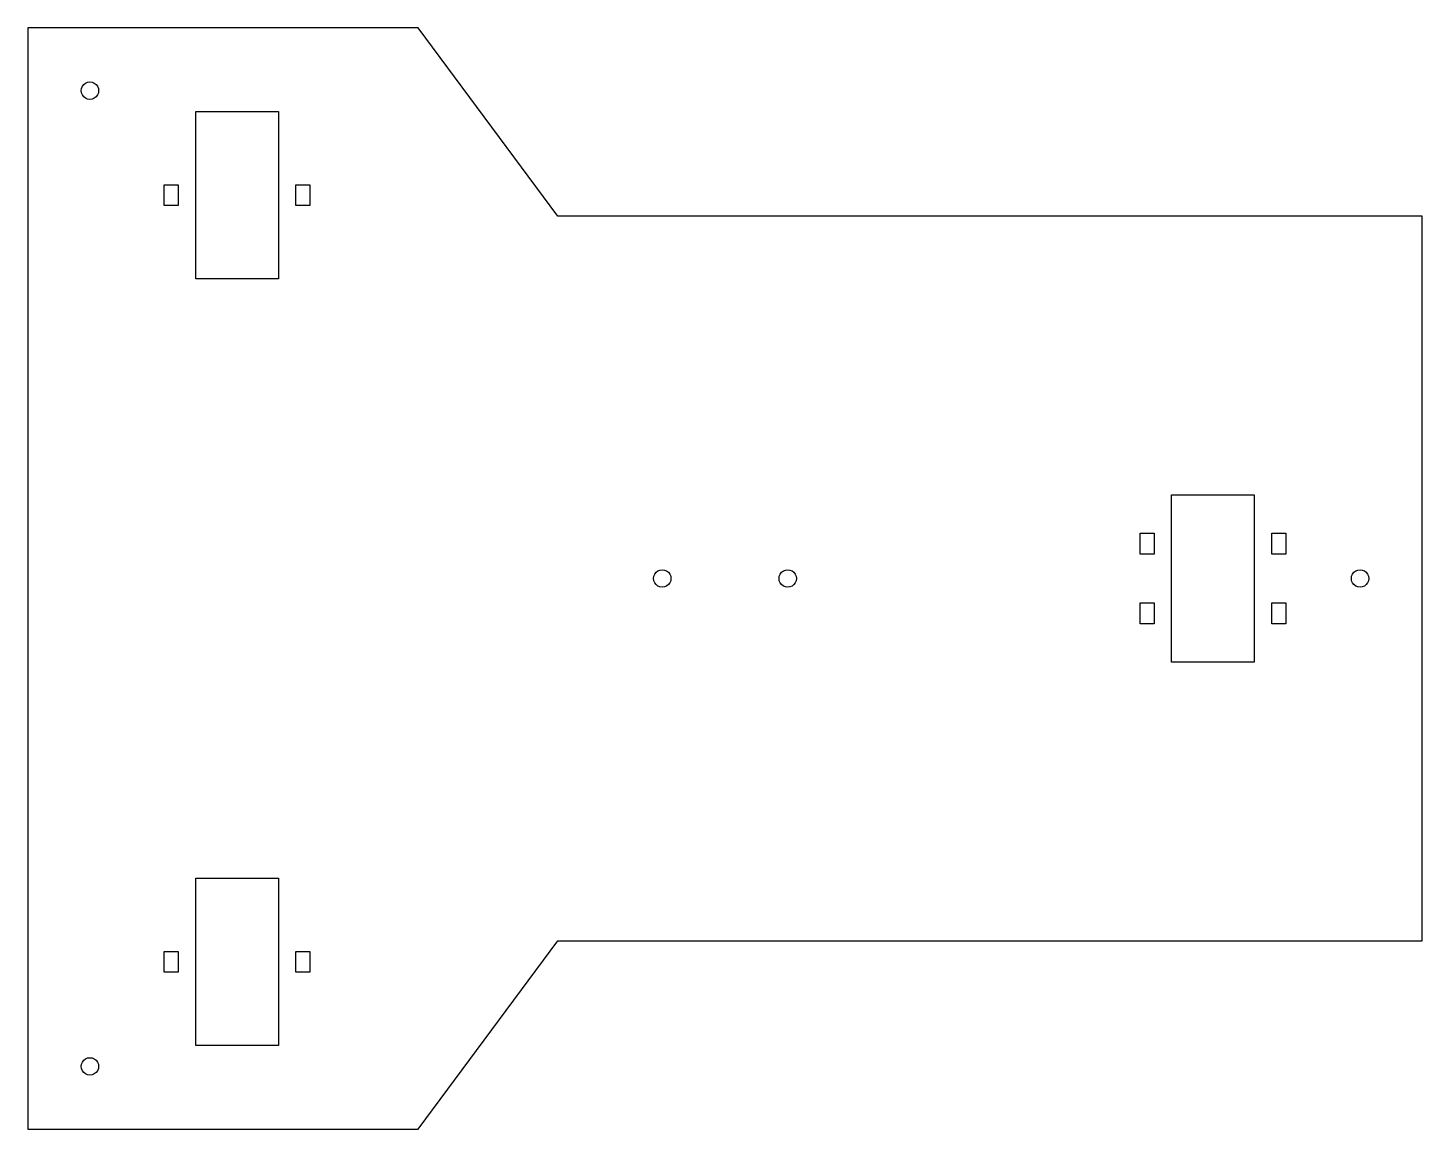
# Model space of a CAD drawing. Header units: metres. Extents: x 3741 to 3941, y 300 to 458.
import ezdxf

# ---------------------------------------------------------------- set-up
doc = ezdxf.new("R2010")
doc.units = ezdxf.units.M

msp = doc.modelspace()

# ---------------------------------------------------------------- linework, layer by layer
at = {"layer": 'Layer0'}
for points in [[(3940.86, 327.26, 0), (3940.86, 431.26, 0), (3816.86, 431.26, 0), (3796.86, 458.26, 0), (3740.86, 458.26, 0), (3740.86, 300.26, 0), (3742.76, 300.26, 0), (3749.76, 300.26, 0), (3756.76, 300.26, 0), (3796.86, 300.26, 0), (3816.86, 327.26, 0), (3924.96, 327.26, 0), (3931.96, 327.26, 0), (3938.96, 327.26, 0), (3940.86, 327.26, 0)], [(3750.97, 448.94, 0), (3750.84, 448.64, 0), (3750.64, 448.38, 0), (3750.38, 448.18, 0), (3750.08, 448.06, 0), (3749.76, 448.01, 0), (3749.43, 448.06, 0), (3749.13, 448.18, 0), (3748.87, 448.38, 0), (3748.68, 448.64, 0), (3748.55, 448.94, 0), (3748.51, 449.26, 0), (3748.55, 449.59, 0), (3748.68, 449.89, 0), (3748.87, 450.15, 0), (3749.13, 450.35, 0), (3749.43, 450.47, 0), (3749.76, 450.51, 0), (3750.08, 450.47, 0), (3750.38, 450.35, 0), (3750.64, 450.15, 0), (3750.84, 449.89, 0), (3750.97, 449.59, 0), (3751.01, 449.26, 0), (3750.97, 448.94, 0)], [(3776.79, 446.26, 0), (3776.79, 422.26, 0), (3764.93, 422.26, 0), (3764.93, 446.26, 0), (3776.79, 446.26, 0)], [(3762.43, 435.76, 0), (3762.43, 432.76, 0), (3760.43, 432.76, 0), (3760.43, 435.76, 0), (3762.43, 435.76, 0)], [(3779.29, 432.76, 0), (3779.29, 435.76, 0), (3781.29, 435.76, 0), (3781.29, 432.76, 0), (3779.29, 432.76, 0)], [(3916.79, 391.26, 0), (3916.79, 367.26, 0), (3904.93, 367.26, 0), (3904.93, 391.26, 0), (3916.79, 391.26, 0)], [(3902.43, 385.76, 0), (3902.43, 382.76, 0), (3900.43, 382.76, 0), (3900.43, 385.76, 0), (3902.43, 385.76, 0)], [(3921.29, 385.76, 0), (3921.29, 382.76, 0), (3919.29, 382.76, 0), (3919.29, 385.76, 0), (3921.29, 385.76, 0)], [(3833.07, 379.59, 0), (3833.11, 379.26, 0), (3833.07, 378.94, 0), (3832.94, 378.64, 0), (3832.74, 378.38, 0), (3832.48, 378.18, 0), (3832.18, 378.06, 0), (3831.86, 378.01, 0), (3831.53, 378.06, 0), (3831.23, 378.18, 0), (3830.97, 378.38, 0), (3830.78, 378.64, 0), (3830.65, 378.94, 0), (3830.61, 379.26, 0), (3830.65, 379.59, 0), (3830.78, 379.89, 0), (3830.97, 380.15, 0), (3831.23, 380.35, 0), (3831.53, 380.47, 0), (3831.86, 380.51, 0), (3832.18, 380.47, 0), (3832.48, 380.35, 0), (3832.74, 380.15, 0), (3832.94, 379.89, 0), (3833.07, 379.59, 0)], [(3848.65, 378.94, 0), (3848.61, 379.26, 0), (3848.65, 379.59, 0), (3848.78, 379.89, 0), (3848.97, 380.15, 0), (3849.23, 380.35, 0), (3849.53, 380.47, 0), (3849.86, 380.51, 0), (3850.18, 380.47, 0), (3850.48, 380.35, 0), (3850.74, 380.15, 0), (3850.94, 379.89, 0), (3851.07, 379.59, 0), (3851.11, 379.26, 0), (3851.07, 378.94, 0), (3850.94, 378.64, 0), (3850.74, 378.38, 0), (3850.48, 378.18, 0), (3850.18, 378.06, 0), (3849.86, 378.01, 0), (3849.53, 378.06, 0), (3849.23, 378.18, 0), (3848.97, 378.38, 0), (3848.78, 378.64, 0), (3848.65, 378.94, 0)], [(3933.04, 378.64, 0), (3932.84, 378.38, 0), (3932.58, 378.18, 0), (3932.28, 378.06, 0), (3931.96, 378.01, 0), (3931.63, 378.06, 0), (3931.33, 378.18, 0), (3931.07, 378.38, 0), (3930.88, 378.64, 0), (3930.75, 378.94, 0), (3930.71, 379.26, 0), (3930.75, 379.59, 0), (3930.88, 379.89, 0), (3931.07, 380.15, 0), (3931.33, 380.35, 0), (3931.63, 380.47, 0), (3931.96, 380.51, 0), (3932.28, 380.47, 0), (3932.58, 380.35, 0), (3932.84, 380.15, 0), (3933.04, 379.89, 0), (3933.17, 379.59, 0), (3933.21, 379.26, 0), (3933.17, 378.94, 0), (3933.04, 378.64, 0)], [(3902.43, 372.76, 0), (3900.43, 372.76, 0), (3900.43, 375.76, 0), (3902.43, 375.76, 0), (3902.43, 372.76, 0)], [(3919.29, 372.76, 0), (3919.29, 375.76, 0), (3921.29, 375.76, 0), (3921.29, 372.76, 0), (3919.29, 372.76, 0)], [(3764.93, 312.26, 0), (3764.93, 336.26, 0), (3776.79, 336.26, 0), (3776.79, 312.26, 0), (3764.93, 312.26, 0)], [(3760.43, 325.76, 0), (3762.43, 325.76, 0), (3762.43, 322.76, 0), (3760.43, 322.76, 0), (3760.43, 325.76, 0)], [(3781.29, 325.76, 0), (3781.29, 322.76, 0), (3779.29, 322.76, 0), (3779.29, 325.76, 0), (3781.29, 325.76, 0)], [(3751.01, 309.26, 0), (3750.97, 308.94, 0), (3750.84, 308.64, 0), (3750.64, 308.38, 0), (3750.38, 308.18, 0), (3750.08, 308.06, 0), (3749.76, 308.01, 0), (3749.43, 308.06, 0), (3749.13, 308.18, 0), (3748.87, 308.38, 0), (3748.68, 308.64, 0), (3748.55, 308.94, 0), (3748.51, 309.26, 0), (3748.55, 309.59, 0), (3748.68, 309.89, 0), (3748.87, 310.15, 0), (3749.13, 310.35, 0), (3749.43, 310.47, 0), (3749.76, 310.51, 0), (3750.08, 310.47, 0), (3750.38, 310.35, 0), (3750.64, 310.15, 0), (3750.84, 309.89, 0), (3750.97, 309.59, 0), (3751.01, 309.26, 0)]]:
    msp.add_polyline3d(points, dxfattribs=at)

doc.saveas('drawing.dxf')
